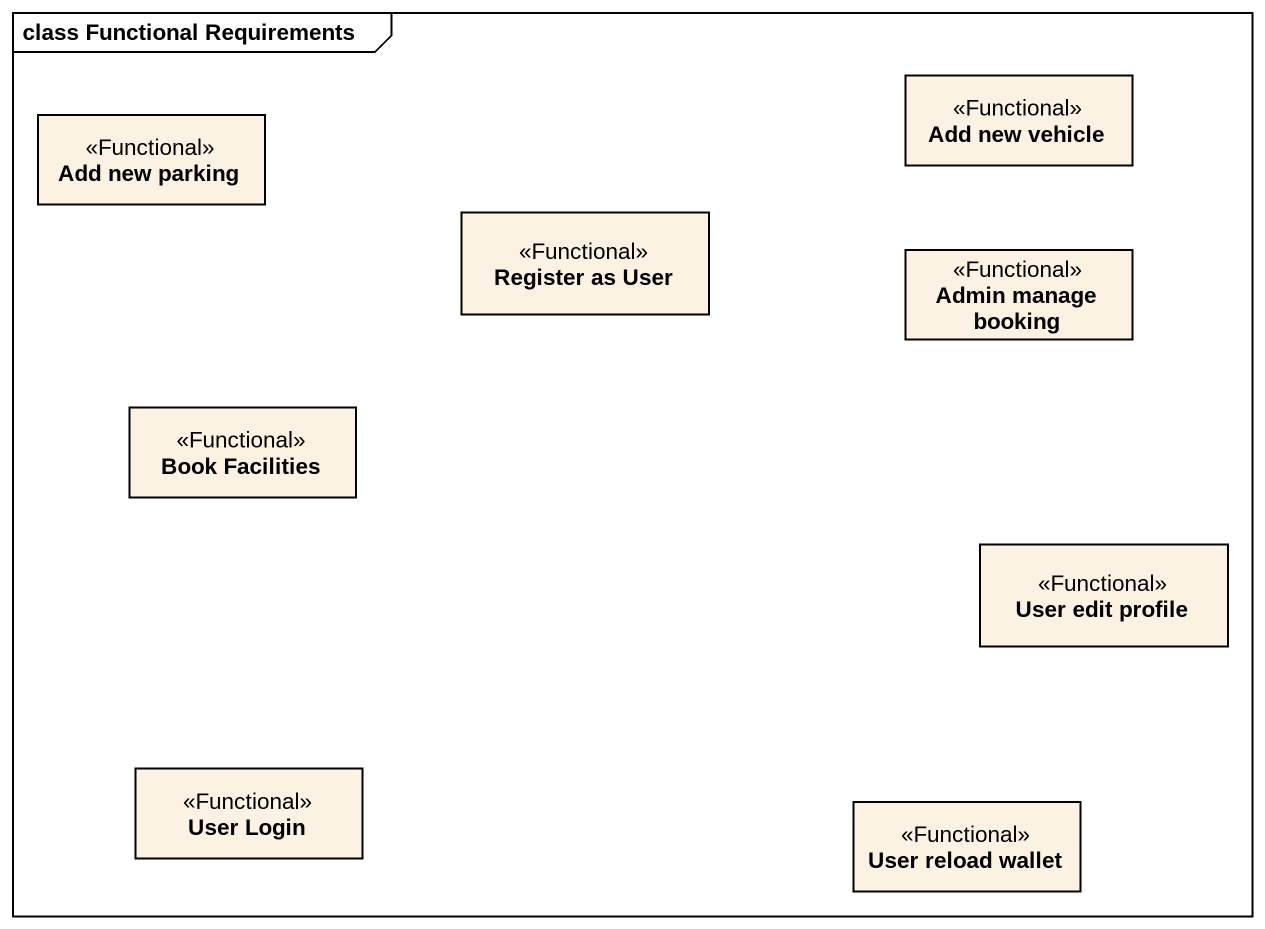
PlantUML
@startuml
mainframe class Functional Requirements
hide circle
hide empty members
class "Add new parking" as Add_new_parking <<Functional>>
class "Add new vehicle" as Add_new_vehicle <<Functional>>
class "Register as User" as Register_as_User <<Functional>>
class "Admin manage booking" as Admin_manage_booking <<Functional>>
class "Book Facilities" as Book_Facilities <<Functional>>
class "User edit profile" as User_edit_profile <<Functional>>
class "User Login" as User_Login <<Functional>>
class "User reload wallet" as User_reload_wallet <<Functional>>
@enduml
